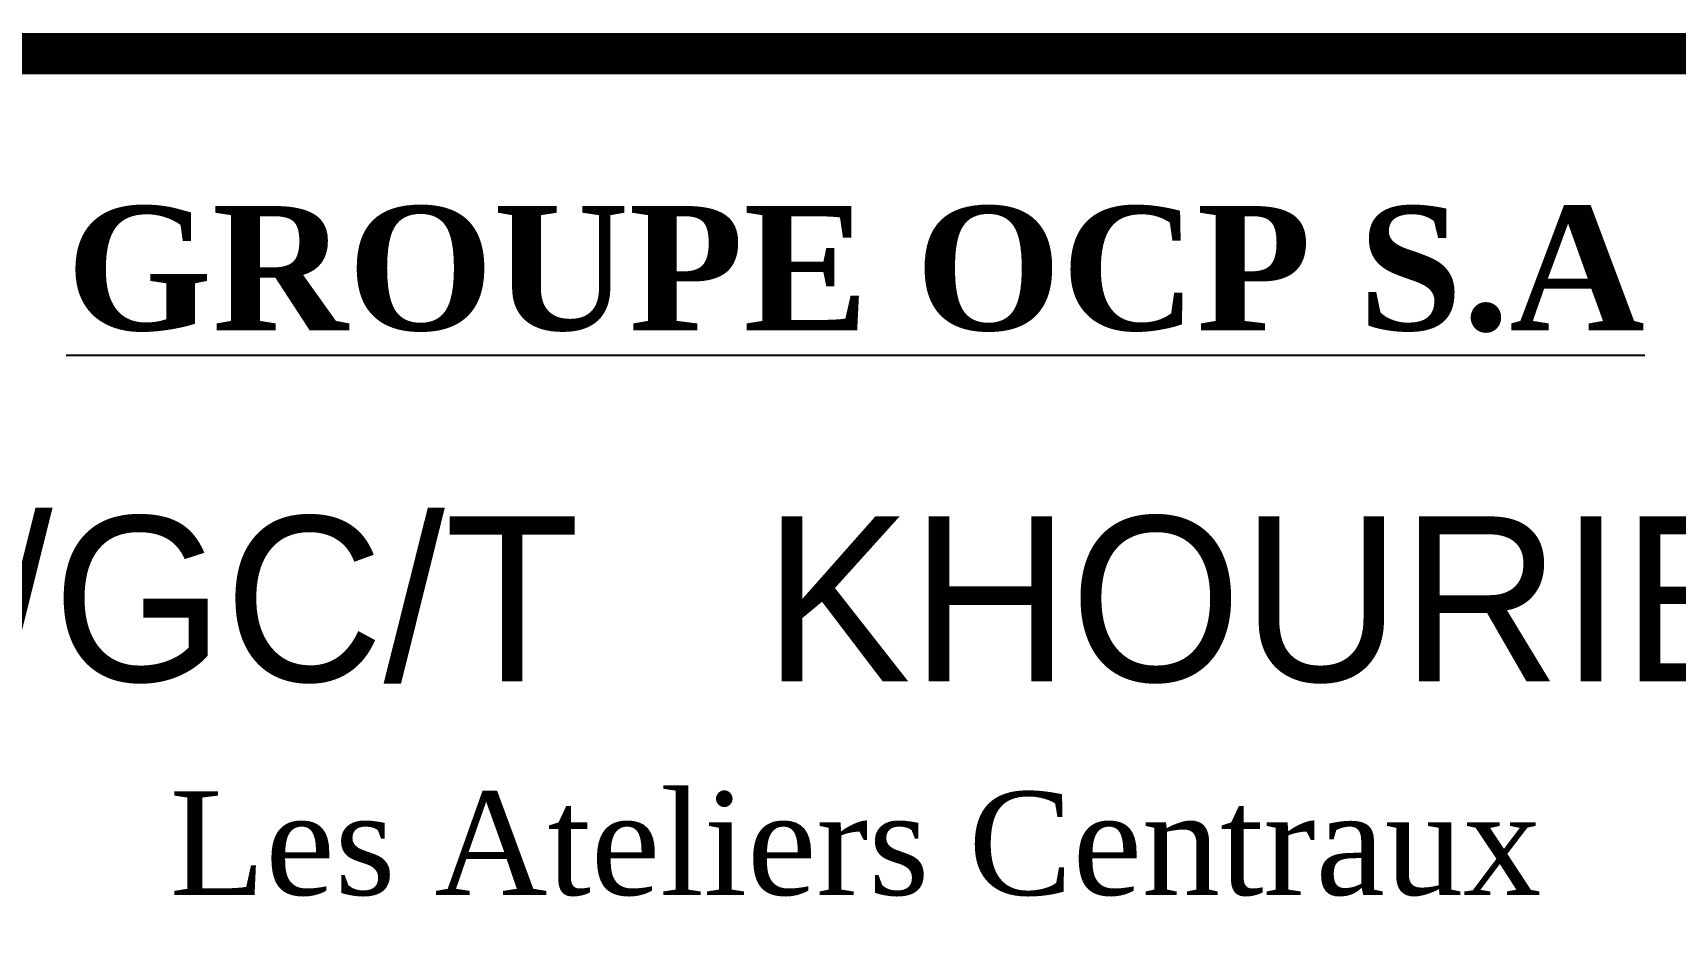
# Paper-space layout 'A3 Horizontal imp' of a CAD drawing. Header units: millimetres. Extents: x 0 to 420, y 0 to 297.
# Drawn here: x 249.99 to 289.81, y 33.99 to 55.67 of the extents above; entities that cross this region are included whole.
import ezdxf

# ---------------------------------------------------------------- set-up
doc = ezdxf.new("R2010")
doc.units = ezdxf.units.MM
doc.header["$LTSCALE"] = 0.5
doc.layers.add('format', color=7, linetype='Continuous')
doc.styles.get("Standard").update_dxf_attribs({"font": 'BKANT.TTF'})

psp = doc.layouts.new('A3 Horizontal imp')

# ---------------------------------------------------------------- linework, layer by layer
at = {"layer": 'format', "const_width": 1.0033446813075}
psp.add_lwpolyline([(325.2097638785942, 19.04822074716894), (375.3769979439693, 19.04822074716889), (375.3769979439693, 5.001395208864086), (214.8418489347694, 5.001395208864256), (214.8418489347695, 55.1686292742392), (325.2097638785943, 55.16862927423909), (325.2097638785942, 5.001395208864142)], dxfattribs=at)

# ---------------------------------------------------------------- texts
at = {"layer": 'format', "char_height": 3.0100340439225, "width": 107.9639365734989, "attachment_point": 5}
for s, insert in [('{\\fBook Antiqua|b1|i0|c0|p18;\\LGROUPE OCP S.A}', (269.9372593902407, 49.93630056115443)), ('{\\H1.3289x;IDK/GC/T   KHOURIBGA\\fArial|b0|i0|c0|p34;\\P\\fBook Antiqua|b0|i0|c0|p18;\\H0.62709x;Les Ateliers Centraux\\fArial|b0|i0|c0|p34;\\H1.2x; }', (269.9372593902407, 39.34379167474963))]:
    psp.add_mtext(s, dxfattribs=dict(at, insert=insert))

doc.saveas('drawing.dxf')
